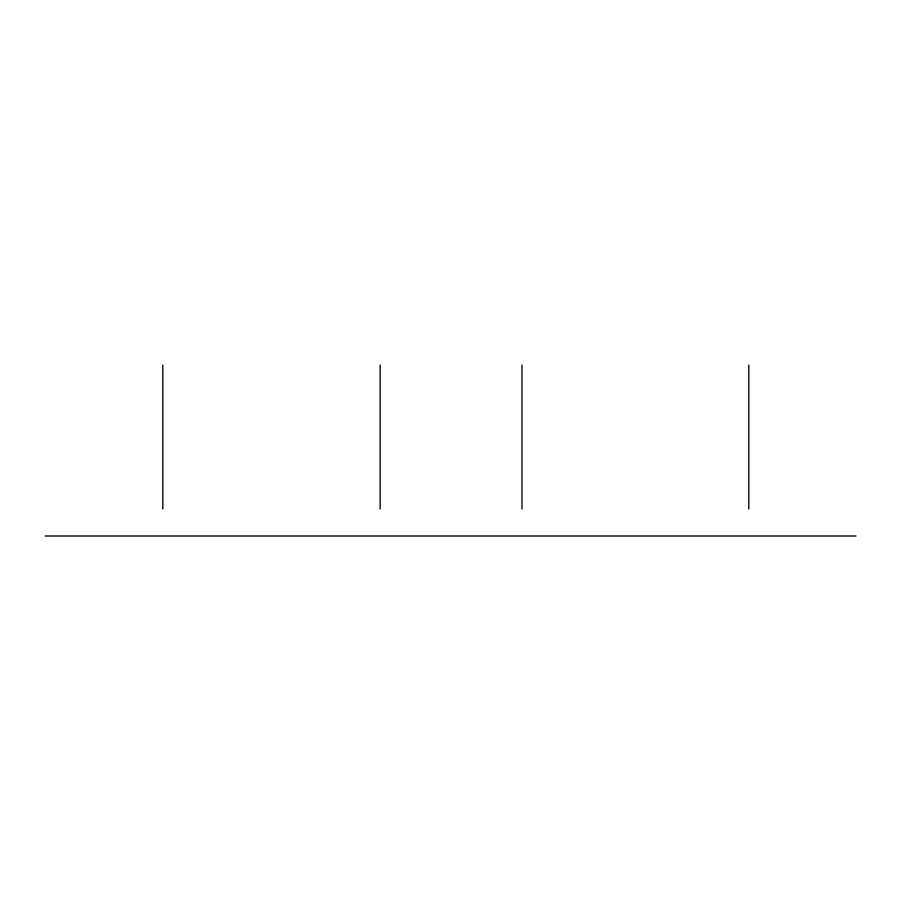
<?xml version="1.0" encoding="UTF-8"?>
<svg xmlns="http://www.w3.org/2000/svg" width="901" height="901" viewBox="0 0 901 901"><rect width="100%" height="100%" fill="white"/><g stroke="black" fill="none" stroke-linecap="round" stroke-linejoin="round"><path stroke-width="1.35" d="M45.05 536.005L855.95 536.005M748.787 364.995L748.787 509.042M521.983 364.995L521.983 509.042M380.143 364.995L380.143 509.042M162.822 364.995L162.822 509.042"/></g></svg>
